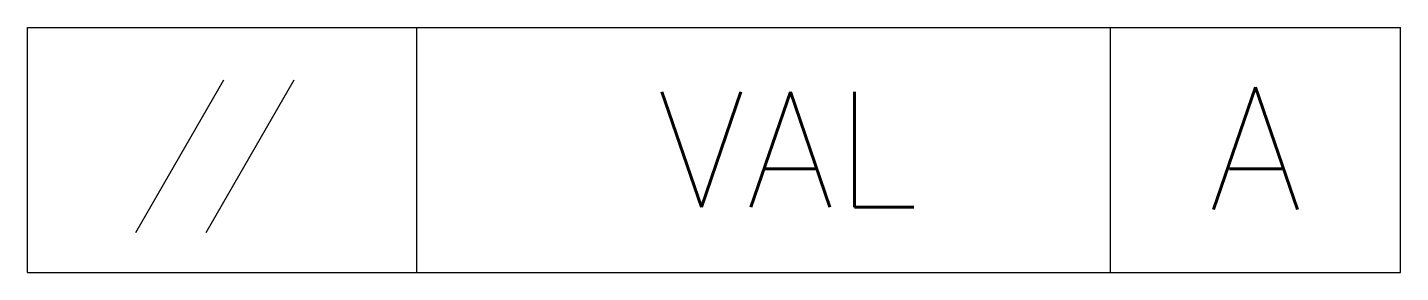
# Model space of a CAD drawing. Header units: millimetres. Extents: x 0 to 2.98, y 0 to 0.53.
import ezdxf
from ezdxf.enums import TextEntityAlignment as Align

# ---------------------------------------------------------------- set-up
doc = ezdxf.new("R2010")
doc.units = ezdxf.units.MM
doc.header["$MEASUREMENT"] = 0
doc.layers.add('DIM', color=1, linetype='Continuous')
doc.layers.add('TEXT', color=2, linetype='Continuous')
doc.styles.add('ROMANS', font='romans')
doc.styles.get("Standard").update_dxf_attribs({"font": 'ROMANS.SHX'})

msp = doc.modelspace()

# ---------------------------------------------------------------- linework, layer by layer
at = {"layer": 'DIM'}
for p, q in [((0, 0.5304), (2.975, 0.5304)), ((0, 0), (2.975, 0))]:
    msp.add_line(p, q, dxfattribs=at)
at = {"layer": 'DIM', "color": 1}
for p, q in [((0, 0), (0, 0.5304)), ((0.8438, 0), (0.8438, 0.5304)), ((2.3468, 0), (2.3468, 0.5304)), ((2.975, 0), (2.975, 0.5304))]:
    msp.add_line(p, q, dxfattribs=at)
at = {"layer": 'TEXT', "color": 2}
for p, q in [((0.2345, 0.0864), (0.4254, 0.4172)), ((0.3872, 0.0864), (0.5782, 0.4172))]:
    msp.add_line(p, q, dxfattribs=at)

# ---------------------------------------------------------------- texts
at = {"color": 2}
msp.add_attdef('VAL', text='0.01', height=0.25, dxfattribs=at).set_placement((1.6476, 0.2663), align=Align.MIDDLE)
at = {"layer": 'TEXT', "style": 'ROMANS'}
msp.add_attdef('A', text='A', height=0.2652, dxfattribs=at).set_placement((2.6609, 0.2688), align=Align.MIDDLE_CENTER)

doc.saveas('drawing.dxf')
